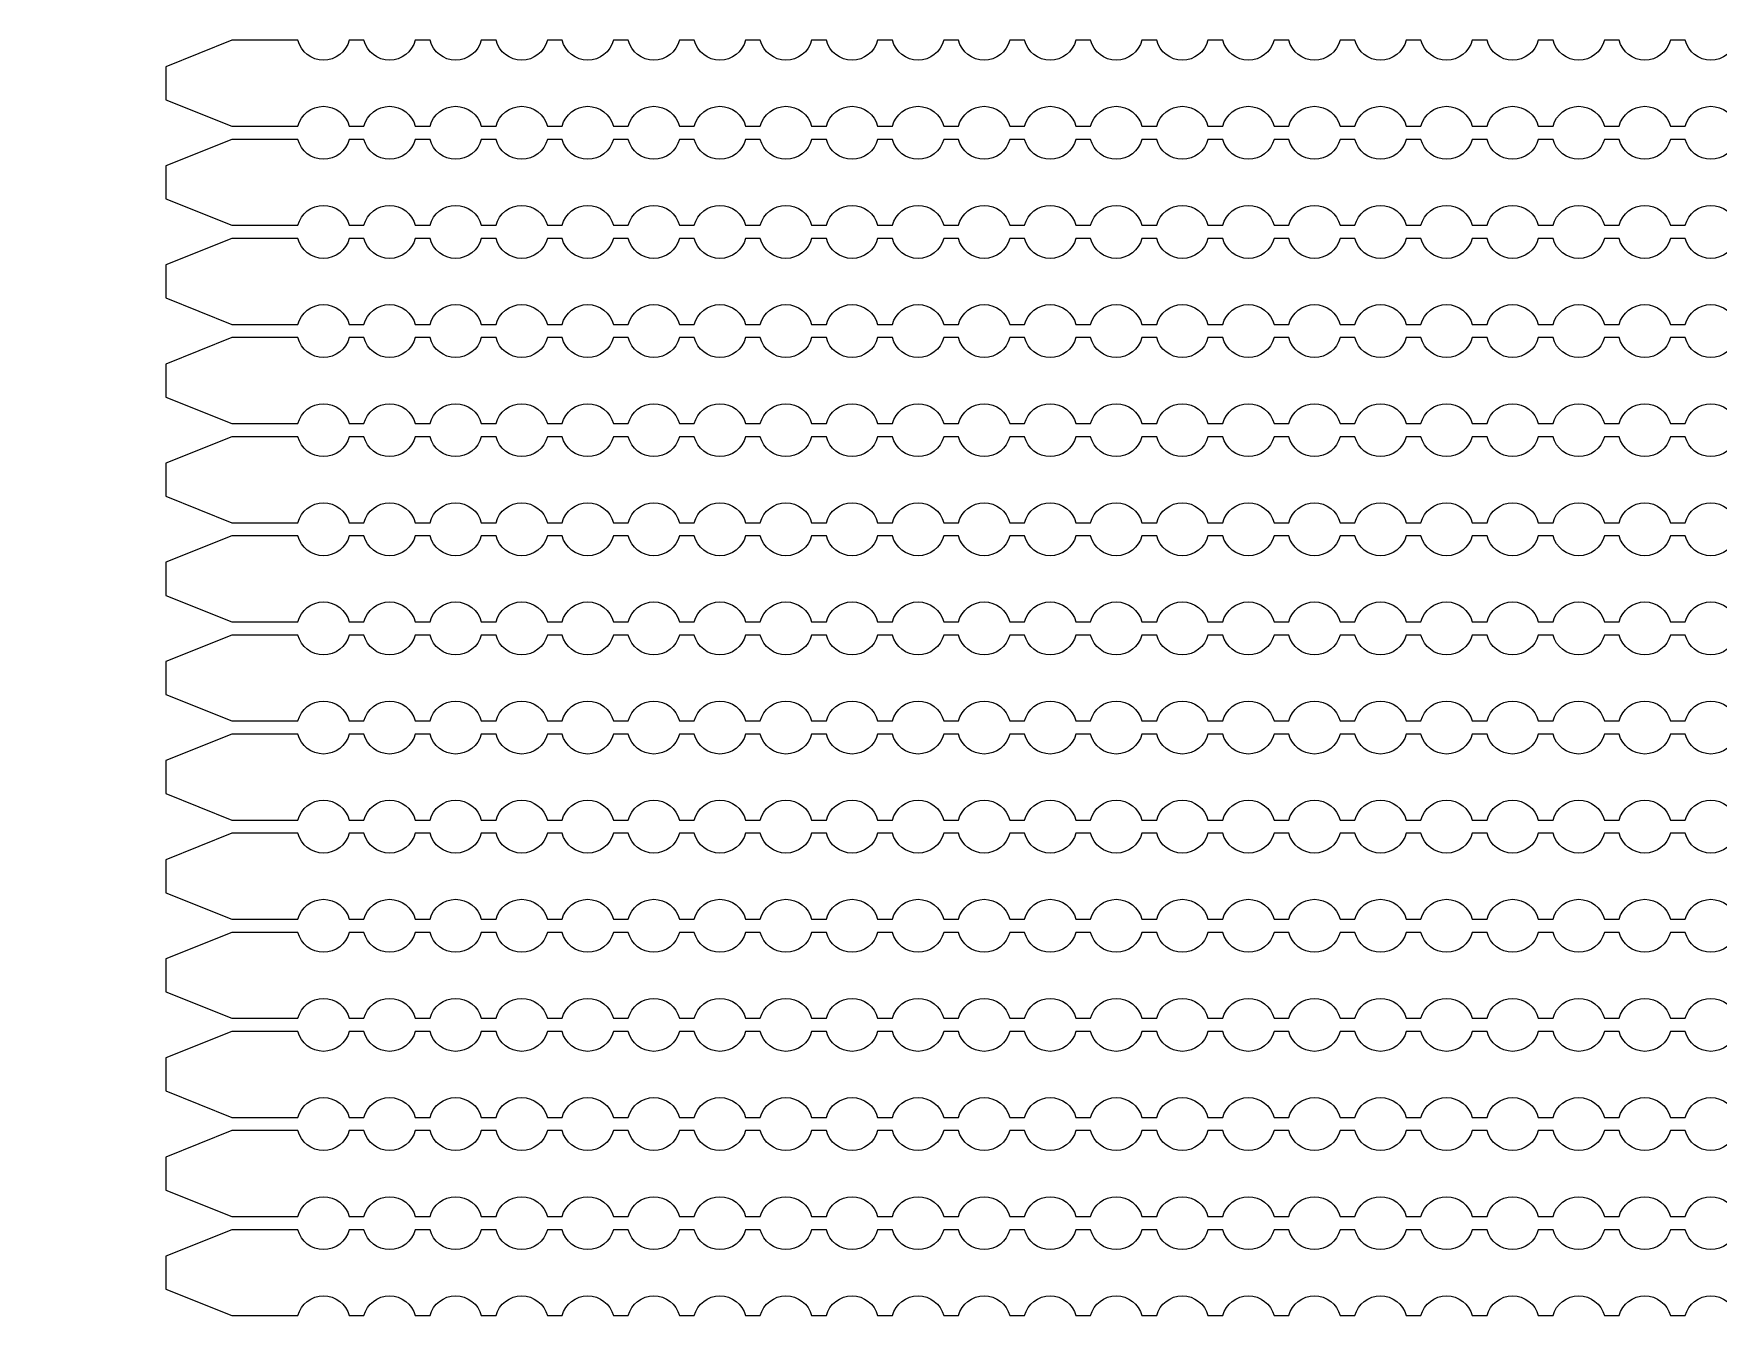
# Model space of a CAD drawing. Extents: x 4056 to 105656, y 4120 to 105720.
# Drawn here: x 55258 to 56533, y 46634 to 47609 of the extents above; entities that cross this region are included whole.
import ezdxf

# ---------------------------------------------------------------- set-up
doc = ezdxf.new("R2010")
doc.units = 13
doc.header["$MEASUREMENT"] = 0
doc.layers.add('Main Layer', color=7, linetype='Continuous', lineweight=0)

msp = doc.modelspace()

# ---------------------------------------------------------------- linework, layer by layer
for points in [[(56546.5, 47603.9, -0.774597), (56507.7, 47603.9), (56496.5, 47603.9, -0.774597), (56457.7, 47603.9), (56446.5, 47603.9, -0.774597), (56407.7, 47603.9), (56396.5, 47603.9, -0.774597), (56357.7, 47603.9), (56346.5, 47603.9, -0.774597), (56307.7, 47603.9), (56296.5, 47603.9, -0.774597), (56257.7, 47603.9), (56246.5, 47603.9, -0.774597), (56207.7, 47603.9), (56196.5, 47603.9, -0.774597), (56157.7, 47603.9), (56146.5, 47603.9, -0.774597), (56107.7, 47603.9), (56096.5, 47603.9, -0.774597), (56057.7, 47603.9), (56046.5, 47603.9, -0.774597), (56007.7, 47603.9), (55996.5, 47603.9, -0.774597), (55957.7, 47603.9), (55946.5, 47603.9, -0.774597), (55907.7, 47603.9), (55896.5, 47603.9, -0.774597), (55857.7, 47603.9), (55846.5, 47603.9, -0.774597), (55807.7, 47603.9), (55796.5, 47603.9, -0.774597), (55757.7, 47603.9), (55746.5, 47603.9, -0.774597), (55707.7, 47603.9), (55696.5, 47603.9, -0.774597), (55657.7, 47603.9), (55646.5, 47603.9, -0.774597), (55607.7, 47603.9), (55596.5, 47603.9, -0.774597), (55557.7, 47603.9), (55546.5, 47603.9, -0.774597), (55507.7, 47603.9), (55496.5, 47603.9, -0.774597), (55457.7, 47603.9), (55407.7, 47603.9), (55407.7, 47603.9), (55357.7, 47583.9), (55357.7, 47558.9), (55407.7, 47538.9), (55457.7, 47538.9, -0.774597), (55496.5, 47538.9), (55507.7, 47538.9, -0.774597), (55546.5, 47538.9), (55557.7, 47538.9, -0.774597), (55596.5, 47538.9), (55607.7, 47538.9, -0.774597), (55646.5, 47538.9), (55657.7, 47538.9, -0.774597), (55696.5, 47538.9), (55707.7, 47538.9, -0.774597), (55746.5, 47538.9), (55757.7, 47538.9, -0.774597), (55796.5, 47538.9), (55807.7, 47538.9, -0.774597), (55846.5, 47538.9), (55857.7, 47538.9, -0.774597), (55896.5, 47538.9), (55907.7, 47538.9, -0.774597), (55946.5, 47538.9), (55957.7, 47538.9, -0.774597), (55996.5, 47538.9), (56007.7, 47538.9, -0.774597), (56046.5, 47538.9), (56057.7, 47538.9, -0.774597), (56096.5, 47538.9), (56107.7, 47538.9, -0.774597), (56146.5, 47538.9), (56157.7, 47538.9, -0.774597), (56196.5, 47538.9), (56207.7, 47538.9, -0.774597), (56246.5, 47538.9), (56257.7, 47538.9, -0.774597), (56296.5, 47538.9), (56307.7, 47538.9, -0.774597), (56346.5, 47538.9), (56357.7, 47538.9, -0.774597), (56396.5, 47538.9), (56407.7, 47538.9, -0.774597), (56446.5, 47538.9), (56457.7, 47538.9, -0.774597), (56496.5, 47538.9), (56507.7, 47538.9, -0.774597), (56546.5, 47538.9)], [(56546.5, 47528.9, -0.774597), (56507.7, 47528.9), (56496.5, 47528.9, -0.774597), (56457.7, 47528.9), (56446.5, 47528.9, -0.774597), (56407.7, 47528.9), (56396.5, 47528.9, -0.774597), (56357.7, 47528.9), (56346.5, 47528.9, -0.774597), (56307.7, 47528.9), (56296.5, 47528.9, -0.774597), (56257.7, 47528.9), (56246.5, 47528.9, -0.774597), (56207.7, 47528.9), (56196.5, 47528.9, -0.774597), (56157.7, 47528.9), (56146.5, 47528.9, -0.774597), (56107.7, 47528.9), (56096.5, 47528.9, -0.774597), (56057.7, 47528.9), (56046.5, 47528.9, -0.774597), (56007.7, 47528.9), (55996.5, 47528.9, -0.774597), (55957.7, 47528.9), (55946.5, 47528.9, -0.774597), (55907.7, 47528.9), (55896.5, 47528.9, -0.774597), (55857.7, 47528.9), (55846.5, 47528.9, -0.774597), (55807.7, 47528.9), (55796.5, 47528.9, -0.774597), (55757.7, 47528.9), (55746.5, 47528.9, -0.774597), (55707.7, 47528.9), (55696.5, 47528.9, -0.774597), (55657.7, 47528.9), (55646.5, 47528.9, -0.774597), (55607.7, 47528.9), (55596.5, 47528.9, -0.774597), (55557.7, 47528.9), (55546.5, 47528.9, -0.774597), (55507.7, 47528.9), (55496.5, 47528.9, -0.774597), (55457.7, 47528.9), (55407.7, 47528.9), (55407.7, 47528.9), (55357.7, 47508.9), (55357.7, 47483.9), (55407.7, 47463.9), (55457.7, 47463.9, -0.774597), (55496.5, 47463.9), (55507.7, 47463.9, -0.774597), (55546.5, 47463.9), (55557.7, 47463.9, -0.774597), (55596.5, 47463.9), (55607.7, 47463.9, -0.774597), (55646.5, 47463.9), (55657.7, 47463.9, -0.774597), (55696.5, 47463.9), (55707.7, 47463.9, -0.774597), (55746.5, 47463.9), (55757.7, 47463.9, -0.774597), (55796.5, 47463.9), (55807.7, 47463.9, -0.774597), (55846.5, 47463.9), (55857.7, 47463.9, -0.774597), (55896.5, 47463.9), (55907.7, 47463.9, -0.774597), (55946.5, 47463.9), (55957.7, 47463.9, -0.774597), (55996.5, 47463.9), (56007.7, 47463.9, -0.774597), (56046.5, 47463.9), (56057.7, 47463.9, -0.774597), (56096.5, 47463.9), (56107.7, 47463.9, -0.774597), (56146.5, 47463.9), (56157.7, 47463.9, -0.774597), (56196.5, 47463.9), (56207.7, 47463.9, -0.774597), (56246.5, 47463.9), (56257.7, 47463.9, -0.774597), (56296.5, 47463.9), (56307.7, 47463.9, -0.774597), (56346.5, 47463.9), (56357.7, 47463.9, -0.774597), (56396.5, 47463.9), (56407.7, 47463.9, -0.774597), (56446.5, 47463.9), (56457.7, 47463.9, -0.774597), (56496.5, 47463.9), (56507.7, 47463.9, -0.774597), (56546.5, 47463.9)], [(56546.5, 47453.9, -0.774597), (56507.7, 47453.9), (56496.5, 47453.9, -0.774597), (56457.7, 47453.9), (56446.5, 47453.9, -0.774597), (56407.7, 47453.9), (56396.5, 47453.9, -0.774597), (56357.7, 47453.9), (56346.5, 47453.9, -0.774597), (56307.7, 47453.9), (56296.5, 47453.9, -0.774597), (56257.7, 47453.9), (56246.5, 47453.9, -0.774597), (56207.7, 47453.9), (56196.5, 47453.9, -0.774597), (56157.7, 47453.9), (56146.5, 47453.9, -0.774597), (56107.7, 47453.9), (56096.5, 47453.9, -0.774597), (56057.7, 47453.9), (56046.5, 47453.9, -0.774597), (56007.7, 47453.9), (55996.5, 47453.9, -0.774597), (55957.7, 47453.9), (55946.5, 47453.9, -0.774597), (55907.7, 47453.9), (55896.5, 47453.9, -0.774597), (55857.7, 47453.9), (55846.5, 47453.9, -0.774597), (55807.7, 47453.9), (55796.5, 47453.9, -0.774597), (55757.7, 47453.9), (55746.5, 47453.9, -0.774597), (55707.7, 47453.9), (55696.5, 47453.9, -0.774597), (55657.7, 47453.9), (55646.5, 47453.9, -0.774597), (55607.7, 47453.9), (55596.5, 47453.9, -0.774597), (55557.7, 47453.9), (55546.5, 47453.9, -0.774597), (55507.7, 47453.9), (55496.5, 47453.9, -0.774597), (55457.7, 47453.9), (55407.7, 47453.9), (55407.7, 47453.9), (55357.7, 47433.9), (55357.7, 47408.9), (55407.7, 47388.9), (55457.7, 47388.9, -0.774597), (55496.5, 47388.9), (55507.7, 47388.9, -0.774597), (55546.5, 47388.9), (55557.7, 47388.9, -0.774597), (55596.5, 47388.9), (55607.7, 47388.9, -0.774597), (55646.5, 47388.9), (55657.7, 47388.9, -0.774597), (55696.5, 47388.9), (55707.7, 47388.9, -0.774597), (55746.5, 47388.9), (55757.7, 47388.9, -0.774597), (55796.5, 47388.9), (55807.7, 47388.9, -0.774597), (55846.5, 47388.9), (55857.7, 47388.9, -0.774597), (55896.5, 47388.9), (55907.7, 47388.9, -0.774597), (55946.5, 47388.9), (55957.7, 47388.9, -0.774597), (55996.5, 47388.9), (56007.7, 47388.9, -0.774597), (56046.5, 47388.9), (56057.7, 47388.9, -0.774597), (56096.5, 47388.9), (56107.7, 47388.9, -0.774597), (56146.5, 47388.9), (56157.7, 47388.9, -0.774597), (56196.5, 47388.9), (56207.7, 47388.9, -0.774597), (56246.5, 47388.9), (56257.7, 47388.9, -0.774597), (56296.5, 47388.9), (56307.7, 47388.9, -0.774597), (56346.5, 47388.9), (56357.7, 47388.9, -0.774597), (56396.5, 47388.9), (56407.7, 47388.9, -0.774597), (56446.5, 47388.9), (56457.7, 47388.9, -0.774597), (56496.5, 47388.9), (56507.7, 47388.9, -0.774597), (56546.5, 47388.9)], [(56546.5, 47378.9, -0.774597), (56507.7, 47378.9), (56496.5, 47378.9, -0.774597), (56457.7, 47378.9), (56446.5, 47378.9, -0.774597), (56407.7, 47378.9), (56396.5, 47378.9, -0.774597), (56357.7, 47378.9), (56346.5, 47378.9, -0.774597), (56307.7, 47378.9), (56296.5, 47378.9, -0.774597), (56257.7, 47378.9), (56246.5, 47378.9, -0.774597), (56207.7, 47378.9), (56196.5, 47378.9, -0.774597), (56157.7, 47378.9), (56146.5, 47378.9, -0.774597), (56107.7, 47378.9), (56096.5, 47378.9, -0.774597), (56057.7, 47378.9), (56046.5, 47378.9, -0.774597), (56007.7, 47378.9), (55996.5, 47378.9, -0.774597), (55957.7, 47378.9), (55946.5, 47378.9, -0.774597), (55907.7, 47378.9), (55896.5, 47378.9, -0.774597), (55857.7, 47378.9), (55846.5, 47378.9, -0.774597), (55807.7, 47378.9), (55796.5, 47378.9, -0.774597), (55757.7, 47378.9), (55746.5, 47378.9, -0.774597), (55707.7, 47378.9), (55696.5, 47378.9, -0.774597), (55657.7, 47378.9), (55646.5, 47378.9, -0.774597), (55607.7, 47378.9), (55596.5, 47378.9, -0.774597), (55557.7, 47378.9), (55546.5, 47378.9, -0.774597), (55507.7, 47378.9), (55496.5, 47378.9, -0.774597), (55457.7, 47378.9), (55407.7, 47378.9), (55407.7, 47378.9), (55357.7, 47358.9), (55357.7, 47333.9), (55407.7, 47313.9), (55457.7, 47313.9, -0.774597), (55496.5, 47313.9), (55507.7, 47313.9, -0.774597), (55546.5, 47313.9), (55557.7, 47313.9, -0.774597), (55596.5, 47313.9), (55607.7, 47313.9, -0.774597), (55646.5, 47313.9), (55657.7, 47313.9, -0.774597), (55696.5, 47313.9), (55707.7, 47313.9, -0.774597), (55746.5, 47313.9), (55757.7, 47313.9, -0.774597), (55796.5, 47313.9), (55807.7, 47313.9, -0.774597), (55846.5, 47313.9), (55857.7, 47313.9, -0.774597), (55896.5, 47313.9), (55907.7, 47313.9, -0.774597), (55946.5, 47313.9), (55957.7, 47313.9, -0.774597), (55996.5, 47313.9), (56007.7, 47313.9, -0.774597), (56046.5, 47313.9), (56057.7, 47313.9, -0.774597), (56096.5, 47313.9), (56107.7, 47313.9, -0.774597), (56146.5, 47313.9), (56157.7, 47313.9, -0.774597), (56196.5, 47313.9), (56207.7, 47313.9, -0.774597), (56246.5, 47313.9), (56257.7, 47313.9, -0.774597), (56296.5, 47313.9), (56307.7, 47313.9, -0.774597), (56346.5, 47313.9), (56357.7, 47313.9, -0.774597), (56396.5, 47313.9), (56407.7, 47313.9, -0.774597), (56446.5, 47313.9), (56457.7, 47313.9, -0.774597), (56496.5, 47313.9), (56507.7, 47313.9, -0.774597), (56546.5, 47313.9)], [(56546.5, 47303.9, -0.774597), (56507.7, 47303.9), (56496.5, 47303.9, -0.774597), (56457.7, 47303.9), (56446.5, 47303.9, -0.774597), (56407.7, 47303.9), (56396.5, 47303.9, -0.774597), (56357.7, 47303.9), (56346.5, 47303.9, -0.774597), (56307.7, 47303.9), (56296.5, 47303.9, -0.774597), (56257.7, 47303.9), (56246.5, 47303.9, -0.774597), (56207.7, 47303.9), (56196.5, 47303.9, -0.774597), (56157.7, 47303.9), (56146.5, 47303.9, -0.774597), (56107.7, 47303.9), (56096.5, 47303.9, -0.774597), (56057.7, 47303.9), (56046.5, 47303.9, -0.774597), (56007.7, 47303.9), (55996.5, 47303.9, -0.774597), (55957.7, 47303.9), (55946.5, 47303.9, -0.774597), (55907.7, 47303.9), (55896.5, 47303.9, -0.774597), (55857.7, 47303.9), (55846.5, 47303.9, -0.774597), (55807.7, 47303.9), (55796.5, 47303.9, -0.774597), (55757.7, 47303.9), (55746.5, 47303.9, -0.774597), (55707.7, 47303.9), (55696.5, 47303.9, -0.774597), (55657.7, 47303.9), (55646.5, 47303.9, -0.774597), (55607.7, 47303.9), (55596.5, 47303.9, -0.774597), (55557.7, 47303.9), (55546.5, 47303.9, -0.774597), (55507.7, 47303.9), (55496.5, 47303.9, -0.774597), (55457.7, 47303.9), (55407.7, 47303.9), (55407.7, 47303.9), (55357.7, 47283.9), (55357.7, 47258.9), (55407.7, 47238.9), (55457.7, 47238.9, -0.774597), (55496.5, 47238.9), (55507.7, 47238.9, -0.774597), (55546.5, 47238.9), (55557.7, 47238.9, -0.774597), (55596.5, 47238.9), (55607.7, 47238.9, -0.774597), (55646.5, 47238.9), (55657.7, 47238.9, -0.774597), (55696.5, 47238.9), (55707.7, 47238.9, -0.774597), (55746.5, 47238.9), (55757.7, 47238.9, -0.774597), (55796.5, 47238.9), (55807.7, 47238.9, -0.774597), (55846.5, 47238.9), (55857.7, 47238.9, -0.774597), (55896.5, 47238.9), (55907.7, 47238.9, -0.774597), (55946.5, 47238.9), (55957.7, 47238.9, -0.774597), (55996.5, 47238.9), (56007.7, 47238.9, -0.774597), (56046.5, 47238.9), (56057.7, 47238.9, -0.774597), (56096.5, 47238.9), (56107.7, 47238.9, -0.774597), (56146.5, 47238.9), (56157.7, 47238.9, -0.774597), (56196.5, 47238.9), (56207.7, 47238.9, -0.774597), (56246.5, 47238.9), (56257.7, 47238.9, -0.774597), (56296.5, 47238.9), (56307.7, 47238.9, -0.774597), (56346.5, 47238.9), (56357.7, 47238.9, -0.774597), (56396.5, 47238.9), (56407.7, 47238.9, -0.774597), (56446.5, 47238.9), (56457.7, 47238.9, -0.774597), (56496.5, 47238.9), (56507.7, 47238.9, -0.774597), (56546.5, 47238.9)], [(56546.5, 47228.9, -0.774597), (56507.7, 47228.9), (56496.5, 47228.9, -0.774597), (56457.7, 47228.9), (56446.5, 47228.9, -0.774597), (56407.7, 47228.9), (56396.5, 47228.9, -0.774597), (56357.7, 47228.9), (56346.5, 47228.9, -0.774597), (56307.7, 47228.9), (56296.5, 47228.9, -0.774597), (56257.7, 47228.9), (56246.5, 47228.9, -0.774597), (56207.7, 47228.9), (56196.5, 47228.9, -0.774597), (56157.7, 47228.9), (56146.5, 47228.9, -0.774597), (56107.7, 47228.9), (56096.5, 47228.9, -0.774597), (56057.7, 47228.9), (56046.5, 47228.9, -0.774597), (56007.7, 47228.9), (55996.5, 47228.9, -0.774597), (55957.7, 47228.9), (55946.5, 47228.9, -0.774597), (55907.7, 47228.9), (55896.5, 47228.9, -0.774597), (55857.7, 47228.9), (55846.5, 47228.9, -0.774597), (55807.7, 47228.9), (55796.5, 47228.9, -0.774597), (55757.7, 47228.9), (55746.5, 47228.9, -0.774597), (55707.7, 47228.9), (55696.5, 47228.9, -0.774597), (55657.7, 47228.9), (55646.5, 47228.9, -0.774597), (55607.7, 47228.9), (55596.5, 47228.9, -0.774597), (55557.7, 47228.9), (55546.5, 47228.9, -0.774597), (55507.7, 47228.9), (55496.5, 47228.9, -0.774597), (55457.7, 47228.9), (55407.7, 47228.9), (55407.7, 47228.9), (55357.7, 47208.9), (55357.7, 47183.9), (55407.7, 47163.9), (55457.7, 47163.9, -0.774597), (55496.5, 47163.9), (55507.7, 47163.9, -0.774597), (55546.5, 47163.9), (55557.7, 47163.9, -0.774597), (55596.5, 47163.9), (55607.7, 47163.9, -0.774597), (55646.5, 47163.9), (55657.7, 47163.9, -0.774597), (55696.5, 47163.9), (55707.7, 47163.9, -0.774597), (55746.5, 47163.9), (55757.7, 47163.9, -0.774597), (55796.5, 47163.9), (55807.7, 47163.9, -0.774597), (55846.5, 47163.9), (55857.7, 47163.9, -0.774597), (55896.5, 47163.9), (55907.7, 47163.9, -0.774597), (55946.5, 47163.9), (55957.7, 47163.9, -0.774597), (55996.5, 47163.9), (56007.7, 47163.9, -0.774597), (56046.5, 47163.9), (56057.7, 47163.9, -0.774597), (56096.5, 47163.9), (56107.7, 47163.9, -0.774597), (56146.5, 47163.9), (56157.7, 47163.9, -0.774597), (56196.5, 47163.9), (56207.7, 47163.9, -0.774597), (56246.5, 47163.9), (56257.7, 47163.9, -0.774597), (56296.5, 47163.9), (56307.7, 47163.9, -0.774597), (56346.5, 47163.9), (56357.7, 47163.9, -0.774597), (56396.5, 47163.9), (56407.7, 47163.9, -0.774597), (56446.5, 47163.9), (56457.7, 47163.9, -0.774597), (56496.5, 47163.9), (56507.7, 47163.9, -0.774597), (56546.5, 47163.9)], [(56546.5, 47153.9, -0.774597), (56507.7, 47153.9), (56496.5, 47153.9, -0.774597), (56457.7, 47153.9), (56446.5, 47153.9, -0.774597), (56407.7, 47153.9), (56396.5, 47153.9, -0.774597), (56357.7, 47153.9), (56346.5, 47153.9, -0.774597), (56307.7, 47153.9), (56296.5, 47153.9, -0.774597), (56257.7, 47153.9), (56246.5, 47153.9, -0.774597), (56207.7, 47153.9), (56196.5, 47153.9, -0.774597), (56157.7, 47153.9), (56146.5, 47153.9, -0.774597), (56107.7, 47153.9), (56096.5, 47153.9, -0.774597), (56057.7, 47153.9), (56046.5, 47153.9, -0.774597), (56007.7, 47153.9), (55996.5, 47153.9, -0.774597), (55957.7, 47153.9), (55946.5, 47153.9, -0.774597), (55907.7, 47153.9), (55896.5, 47153.9, -0.774597), (55857.7, 47153.9), (55846.5, 47153.9, -0.774597), (55807.7, 47153.9), (55796.5, 47153.9, -0.774597), (55757.7, 47153.9), (55746.5, 47153.9, -0.774597), (55707.7, 47153.9), (55696.5, 47153.9, -0.774597), (55657.7, 47153.9), (55646.5, 47153.9, -0.774597), (55607.7, 47153.9), (55596.5, 47153.9, -0.774597), (55557.7, 47153.9), (55546.5, 47153.9, -0.774597), (55507.7, 47153.9), (55496.5, 47153.9, -0.774597), (55457.7, 47153.9), (55407.7, 47153.9), (55407.7, 47153.9), (55357.7, 47133.9), (55357.7, 47108.9), (55407.7, 47088.9), (55457.7, 47088.9, -0.774597), (55496.5, 47088.9), (55507.7, 47088.9, -0.774597), (55546.5, 47088.9), (55557.7, 47088.9, -0.774597), (55596.5, 47088.9), (55607.7, 47088.9, -0.774597), (55646.5, 47088.9), (55657.7, 47088.9, -0.774597), (55696.5, 47088.9), (55707.7, 47088.9, -0.774597), (55746.5, 47088.9), (55757.7, 47088.9, -0.774597), (55796.5, 47088.9), (55807.7, 47088.9, -0.774597), (55846.5, 47088.9), (55857.7, 47088.9, -0.774597), (55896.5, 47088.9), (55907.7, 47088.9, -0.774597), (55946.5, 47088.9), (55957.7, 47088.9, -0.774597), (55996.5, 47088.9), (56007.7, 47088.9, -0.774597), (56046.5, 47088.9), (56057.7, 47088.9, -0.774597), (56096.5, 47088.9), (56107.7, 47088.9, -0.774597), (56146.5, 47088.9), (56157.7, 47088.9, -0.774597), (56196.5, 47088.9), (56207.7, 47088.9, -0.774597), (56246.5, 47088.9), (56257.7, 47088.9, -0.774597), (56296.5, 47088.9), (56307.7, 47088.9, -0.774597), (56346.5, 47088.9), (56357.7, 47088.9, -0.774597), (56396.5, 47088.9), (56407.7, 47088.9, -0.774597), (56446.5, 47088.9), (56457.7, 47088.9, -0.774597), (56496.5, 47088.9), (56507.7, 47088.9, -0.774597), (56546.5, 47088.9)], [(56546.5, 47078.9, -0.774597), (56507.7, 47078.9), (56496.5, 47078.9, -0.774597), (56457.7, 47078.9), (56446.5, 47078.9, -0.774597), (56407.7, 47078.9), (56396.5, 47078.9, -0.774597), (56357.7, 47078.9), (56346.5, 47078.9, -0.774597), (56307.7, 47078.9), (56296.5, 47078.9, -0.774597), (56257.7, 47078.9), (56246.5, 47078.9, -0.774597), (56207.7, 47078.9), (56196.5, 47078.9, -0.774597), (56157.7, 47078.9), (56146.5, 47078.9, -0.774597), (56107.7, 47078.9), (56096.5, 47078.9, -0.774597), (56057.7, 47078.9), (56046.5, 47078.9, -0.774597), (56007.7, 47078.9), (55996.5, 47078.9, -0.774597), (55957.7, 47078.9), (55946.5, 47078.9, -0.774597), (55907.7, 47078.9), (55896.5, 47078.9, -0.774597), (55857.7, 47078.9), (55846.5, 47078.9, -0.774597), (55807.7, 47078.9), (55796.5, 47078.9, -0.774597), (55757.7, 47078.9), (55746.5, 47078.9, -0.774597), (55707.7, 47078.9), (55696.5, 47078.9, -0.774597), (55657.7, 47078.9), (55646.5, 47078.9, -0.774597), (55607.7, 47078.9), (55596.5, 47078.9, -0.774597), (55557.7, 47078.9), (55546.5, 47078.9, -0.774597), (55507.7, 47078.9), (55496.5, 47078.9, -0.774597), (55457.7, 47078.9), (55407.7, 47078.9), (55407.7, 47078.9), (55357.7, 47058.9), (55357.7, 47033.9), (55407.7, 47013.9), (55457.7, 47013.9, -0.774597), (55496.5, 47013.9), (55507.7, 47013.9, -0.774597), (55546.5, 47013.9), (55557.7, 47013.9, -0.774597), (55596.5, 47013.9), (55607.7, 47013.9, -0.774597), (55646.5, 47013.9), (55657.7, 47013.9, -0.774597), (55696.5, 47013.9), (55707.7, 47013.9, -0.774597), (55746.5, 47013.9), (55757.7, 47013.9, -0.774597), (55796.5, 47013.9), (55807.7, 47013.9, -0.774597), (55846.5, 47013.9), (55857.7, 47013.9, -0.774597), (55896.5, 47013.9), (55907.7, 47013.9, -0.774597), (55946.5, 47013.9), (55957.7, 47013.9, -0.774597), (55996.5, 47013.9), (56007.7, 47013.9, -0.774597), (56046.5, 47013.9), (56057.7, 47013.9, -0.774597), (56096.5, 47013.9), (56107.7, 47013.9, -0.774597), (56146.5, 47013.9), (56157.7, 47013.9, -0.774597), (56196.5, 47013.9), (56207.7, 47013.9, -0.774597), (56246.5, 47013.9), (56257.7, 47013.9, -0.774597), (56296.5, 47013.9), (56307.7, 47013.9, -0.774597), (56346.5, 47013.9), (56357.7, 47013.9, -0.774597), (56396.5, 47013.9), (56407.7, 47013.9, -0.774597), (56446.5, 47013.9), (56457.7, 47013.9, -0.774597), (56496.5, 47013.9), (56507.7, 47013.9, -0.774597), (56546.5, 47013.9)], [(56546.5, 47003.9, -0.774597), (56507.7, 47003.9), (56496.5, 47003.9, -0.774597), (56457.7, 47003.9), (56446.5, 47003.9, -0.774597), (56407.7, 47003.9), (56396.5, 47003.9, -0.774597), (56357.7, 47003.9), (56346.5, 47003.9, -0.774597), (56307.7, 47003.9), (56296.5, 47003.9, -0.774597), (56257.7, 47003.9), (56246.5, 47003.9, -0.774597), (56207.7, 47003.9), (56196.5, 47003.9, -0.774597), (56157.7, 47003.9), (56146.5, 47003.9, -0.774597), (56107.7, 47003.9), (56096.5, 47003.9, -0.774597), (56057.7, 47003.9), (56046.5, 47003.9, -0.774597), (56007.7, 47003.9), (55996.5, 47003.9, -0.774597), (55957.7, 47003.9), (55946.5, 47003.9, -0.774597), (55907.7, 47003.9), (55896.5, 47003.9, -0.774597), (55857.7, 47003.9), (55846.5, 47003.9, -0.774597), (55807.7, 47003.9), (55796.5, 47003.9, -0.774597), (55757.7, 47003.9), (55746.5, 47003.9, -0.774597), (55707.7, 47003.9), (55696.5, 47003.9, -0.774597), (55657.7, 47003.9), (55646.5, 47003.9, -0.774597), (55607.7, 47003.9), (55596.5, 47003.9, -0.774597), (55557.7, 47003.9), (55546.5, 47003.9, -0.774597), (55507.7, 47003.9), (55496.5, 47003.9, -0.774597), (55457.7, 47003.9), (55407.7, 47003.9), (55407.7, 47003.9), (55357.7, 46983.9), (55357.7, 46958.9), (55407.7, 46938.9), (55457.7, 46938.9, -0.774597), (55496.5, 46938.9), (55507.7, 46938.9, -0.774597), (55546.5, 46938.9), (55557.7, 46938.9, -0.774597), (55596.5, 46938.9), (55607.7, 46938.9, -0.774597), (55646.5, 46938.9), (55657.7, 46938.9, -0.774597), (55696.5, 46938.9), (55707.7, 46938.9, -0.774597), (55746.5, 46938.9), (55757.7, 46938.9, -0.774597), (55796.5, 46938.9), (55807.7, 46938.9, -0.774597), (55846.5, 46938.9), (55857.7, 46938.9, -0.774597), (55896.5, 46938.9), (55907.7, 46938.9, -0.774597), (55946.5, 46938.9), (55957.7, 46938.9, -0.774597), (55996.5, 46938.9), (56007.7, 46938.9, -0.774597), (56046.5, 46938.9), (56057.7, 46938.9, -0.774597), (56096.5, 46938.9), (56107.7, 46938.9, -0.774597), (56146.5, 46938.9), (56157.7, 46938.9, -0.774597), (56196.5, 46938.9), (56207.7, 46938.9, -0.774597), (56246.5, 46938.9), (56257.7, 46938.9, -0.774597), (56296.5, 46938.9), (56307.7, 46938.9, -0.774597), (56346.5, 46938.9), (56357.7, 46938.9, -0.774597), (56396.5, 46938.9), (56407.7, 46938.9, -0.774597), (56446.5, 46938.9), (56457.7, 46938.9, -0.774597), (56496.5, 46938.9), (56507.7, 46938.9, -0.774597), (56546.5, 46938.9)], [(56546.5, 46928.9, -0.774597), (56507.7, 46928.9), (56496.5, 46928.9, -0.774597), (56457.7, 46928.9), (56446.5, 46928.9, -0.774597), (56407.7, 46928.9), (56396.5, 46928.9, -0.774597), (56357.7, 46928.9), (56346.5, 46928.9, -0.774597), (56307.7, 46928.9), (56296.5, 46928.9, -0.774597), (56257.7, 46928.9), (56246.5, 46928.9, -0.774597), (56207.7, 46928.9), (56196.5, 46928.9, -0.774597), (56157.7, 46928.9), (56146.5, 46928.9, -0.774597), (56107.7, 46928.9), (56096.5, 46928.9, -0.774597), (56057.7, 46928.9), (56046.5, 46928.9, -0.774597), (56007.7, 46928.9), (55996.5, 46928.9, -0.774597), (55957.7, 46928.9), (55946.5, 46928.9, -0.774597), (55907.7, 46928.9), (55896.5, 46928.9, -0.774597), (55857.7, 46928.9), (55846.5, 46928.9, -0.774597), (55807.7, 46928.9), (55796.5, 46928.9, -0.774597), (55757.7, 46928.9), (55746.5, 46928.9, -0.774597), (55707.7, 46928.9), (55696.5, 46928.9, -0.774597), (55657.7, 46928.9), (55646.5, 46928.9, -0.774597), (55607.7, 46928.9), (55596.5, 46928.9, -0.774597), (55557.7, 46928.9), (55546.5, 46928.9, -0.774597), (55507.7, 46928.9), (55496.5, 46928.9, -0.774597), (55457.7, 46928.9), (55407.7, 46928.9), (55407.7, 46928.9), (55357.7, 46908.9), (55357.7, 46883.9), (55407.7, 46863.9), (55457.7, 46863.9, -0.774597), (55496.5, 46863.9), (55507.7, 46863.9, -0.774597), (55546.5, 46863.9), (55557.7, 46863.9, -0.774597), (55596.5, 46863.9), (55607.7, 46863.9, -0.774597), (55646.5, 46863.9), (55657.7, 46863.9, -0.774597), (55696.5, 46863.9), (55707.7, 46863.9, -0.774597), (55746.5, 46863.9), (55757.7, 46863.9, -0.774597), (55796.5, 46863.9), (55807.7, 46863.9, -0.774597), (55846.5, 46863.9), (55857.7, 46863.9, -0.774597), (55896.5, 46863.9), (55907.7, 46863.9, -0.774597), (55946.5, 46863.9), (55957.7, 46863.9, -0.774597), (55996.5, 46863.9), (56007.7, 46863.9, -0.774597), (56046.5, 46863.9), (56057.7, 46863.9, -0.774597), (56096.5, 46863.9), (56107.7, 46863.9, -0.774597), (56146.5, 46863.9), (56157.7, 46863.9, -0.774597), (56196.5, 46863.9), (56207.7, 46863.9, -0.774597), (56246.5, 46863.9), (56257.7, 46863.9, -0.774597), (56296.5, 46863.9), (56307.7, 46863.9, -0.774597), (56346.5, 46863.9), (56357.7, 46863.9, -0.774597), (56396.5, 46863.9), (56407.7, 46863.9, -0.774597), (56446.5, 46863.9), (56457.7, 46863.9, -0.774597), (56496.5, 46863.9), (56507.7, 46863.9, -0.774597), (56546.5, 46863.9)], [(56546.5, 46853.9, -0.774597), (56507.7, 46853.9), (56496.5, 46853.9, -0.774597), (56457.7, 46853.9), (56446.5, 46853.9, -0.774597), (56407.7, 46853.9), (56396.5, 46853.9, -0.774597), (56357.7, 46853.9), (56346.5, 46853.9, -0.774597), (56307.7, 46853.9), (56296.5, 46853.9, -0.774597), (56257.7, 46853.9), (56246.5, 46853.9, -0.774597), (56207.7, 46853.9), (56196.5, 46853.9, -0.774597), (56157.7, 46853.9), (56146.5, 46853.9, -0.774597), (56107.7, 46853.9), (56096.5, 46853.9, -0.774597), (56057.7, 46853.9), (56046.5, 46853.9, -0.774597), (56007.7, 46853.9), (55996.5, 46853.9, -0.774597), (55957.7, 46853.9), (55946.5, 46853.9, -0.774597), (55907.7, 46853.9), (55896.5, 46853.9, -0.774597), (55857.7, 46853.9), (55846.5, 46853.9, -0.774597), (55807.7, 46853.9), (55796.5, 46853.9, -0.774597), (55757.7, 46853.9), (55746.5, 46853.9, -0.774597), (55707.7, 46853.9), (55696.5, 46853.9, -0.774597), (55657.7, 46853.9), (55646.5, 46853.9, -0.774597), (55607.7, 46853.9), (55596.5, 46853.9, -0.774597), (55557.7, 46853.9), (55546.5, 46853.9, -0.774597), (55507.7, 46853.9), (55496.5, 46853.9, -0.774597), (55457.7, 46853.9), (55407.7, 46853.9), (55407.7, 46853.9), (55357.7, 46833.9), (55357.7, 46808.9), (55407.7, 46788.9), (55457.7, 46788.9, -0.774597), (55496.5, 46788.9), (55507.7, 46788.9, -0.774597), (55546.5, 46788.9), (55557.7, 46788.9, -0.774597), (55596.5, 46788.9), (55607.7, 46788.9, -0.774597), (55646.5, 46788.9), (55657.7, 46788.9, -0.774597), (55696.5, 46788.9), (55707.7, 46788.9, -0.774597), (55746.5, 46788.9), (55757.7, 46788.9, -0.774597), (55796.5, 46788.9), (55807.7, 46788.9, -0.774597), (55846.5, 46788.9), (55857.7, 46788.9, -0.774597), (55896.5, 46788.9), (55907.7, 46788.9, -0.774597), (55946.5, 46788.9), (55957.7, 46788.9, -0.774597), (55996.5, 46788.9), (56007.7, 46788.9, -0.774597), (56046.5, 46788.9), (56057.7, 46788.9, -0.774597), (56096.5, 46788.9), (56107.7, 46788.9, -0.774597), (56146.5, 46788.9), (56157.7, 46788.9, -0.774597), (56196.5, 46788.9), (56207.7, 46788.9, -0.774597), (56246.5, 46788.9), (56257.7, 46788.9, -0.774597), (56296.5, 46788.9), (56307.7, 46788.9, -0.774597), (56346.5, 46788.9), (56357.7, 46788.9, -0.774597), (56396.5, 46788.9), (56407.7, 46788.9, -0.774597), (56446.5, 46788.9), (56457.7, 46788.9, -0.774597), (56496.5, 46788.9), (56507.7, 46788.9, -0.774597), (56546.5, 46788.9)], [(56546.5, 46778.9, -0.774597), (56507.7, 46778.9), (56496.5, 46778.9, -0.774597), (56457.7, 46778.9), (56446.5, 46778.9, -0.774597), (56407.7, 46778.9), (56396.5, 46778.9, -0.774597), (56357.7, 46778.9), (56346.5, 46778.9, -0.774597), (56307.7, 46778.9), (56296.5, 46778.9, -0.774597), (56257.7, 46778.9), (56246.5, 46778.9, -0.774597), (56207.7, 46778.9), (56196.5, 46778.9, -0.774597), (56157.7, 46778.9), (56146.5, 46778.9, -0.774597), (56107.7, 46778.9), (56096.5, 46778.9, -0.774597), (56057.7, 46778.9), (56046.5, 46778.9, -0.774597), (56007.7, 46778.9), (55996.5, 46778.9, -0.774597), (55957.7, 46778.9), (55946.5, 46778.9, -0.774597), (55907.7, 46778.9), (55896.5, 46778.9, -0.774597), (55857.7, 46778.9), (55846.5, 46778.9, -0.774597), (55807.7, 46778.9), (55796.5, 46778.9, -0.774597), (55757.7, 46778.9), (55746.5, 46778.9, -0.774597), (55707.7, 46778.9), (55696.5, 46778.9, -0.774597), (55657.7, 46778.9), (55646.5, 46778.9, -0.774597), (55607.7, 46778.9), (55596.5, 46778.9, -0.774597), (55557.7, 46778.9), (55546.5, 46778.9, -0.774597), (55507.7, 46778.9), (55496.5, 46778.9, -0.774597), (55457.7, 46778.9), (55407.7, 46778.9), (55407.7, 46778.9), (55357.7, 46758.9), (55357.7, 46733.9), (55407.7, 46713.9), (55457.7, 46713.9, -0.774597), (55496.5, 46713.9), (55507.7, 46713.9, -0.774597), (55546.5, 46713.9), (55557.7, 46713.9, -0.774597), (55596.5, 46713.9), (55607.7, 46713.9, -0.774597), (55646.5, 46713.9), (55657.7, 46713.9, -0.774597), (55696.5, 46713.9), (55707.7, 46713.9, -0.774597), (55746.5, 46713.9), (55757.7, 46713.9, -0.774597), (55796.5, 46713.9), (55807.7, 46713.9, -0.774597), (55846.5, 46713.9), (55857.7, 46713.9, -0.774597), (55896.5, 46713.9), (55907.7, 46713.9, -0.774597), (55946.5, 46713.9), (55957.7, 46713.9, -0.774597), (55996.5, 46713.9), (56007.7, 46713.9, -0.774597), (56046.5, 46713.9), (56057.7, 46713.9, -0.774597), (56096.5, 46713.9), (56107.7, 46713.9, -0.774597), (56146.5, 46713.9), (56157.7, 46713.9, -0.774597), (56196.5, 46713.9), (56207.7, 46713.9, -0.774597), (56246.5, 46713.9), (56257.7, 46713.9, -0.774597), (56296.5, 46713.9), (56307.7, 46713.9, -0.774597), (56346.5, 46713.9), (56357.7, 46713.9, -0.774597), (56396.5, 46713.9), (56407.7, 46713.9, -0.774597), (56446.5, 46713.9), (56457.7, 46713.9, -0.774597), (56496.5, 46713.9), (56507.7, 46713.9, -0.774597), (56546.5, 46713.9)], [(56546.5, 46703.9, -0.774597), (56507.7, 46703.9), (56496.5, 46703.9, -0.774597), (56457.7, 46703.9), (56446.5, 46703.9, -0.774597), (56407.7, 46703.9), (56396.5, 46703.9, -0.774597), (56357.7, 46703.9), (56346.5, 46703.9, -0.774597), (56307.7, 46703.9), (56296.5, 46703.9, -0.774597), (56257.7, 46703.9), (56246.5, 46703.9, -0.774597), (56207.7, 46703.9), (56196.5, 46703.9, -0.774597), (56157.7, 46703.9), (56146.5, 46703.9, -0.774597), (56107.7, 46703.9), (56096.5, 46703.9, -0.774597), (56057.7, 46703.9), (56046.5, 46703.9, -0.774597), (56007.7, 46703.9), (55996.5, 46703.9, -0.774597), (55957.7, 46703.9), (55946.5, 46703.9, -0.774597), (55907.7, 46703.9), (55896.5, 46703.9, -0.774597), (55857.7, 46703.9), (55846.5, 46703.9, -0.774597), (55807.7, 46703.9), (55796.5, 46703.9, -0.774597), (55757.7, 46703.9), (55746.5, 46703.9, -0.774597), (55707.7, 46703.9), (55696.5, 46703.9, -0.774597), (55657.7, 46703.9), (55646.5, 46703.9, -0.774597), (55607.7, 46703.9), (55596.5, 46703.9, -0.774597), (55557.7, 46703.9), (55546.5, 46703.9, -0.774597), (55507.7, 46703.9), (55496.5, 46703.9, -0.774597), (55457.7, 46703.9), (55407.7, 46703.9), (55407.7, 46703.9), (55357.7, 46683.9), (55357.7, 46658.9), (55407.7, 46638.9), (55457.7, 46638.9, -0.774597), (55496.5, 46638.9), (55507.7, 46638.9, -0.774597), (55546.5, 46638.9), (55557.7, 46638.9, -0.774597), (55596.5, 46638.9), (55607.7, 46638.9, -0.774597), (55646.5, 46638.9), (55657.7, 46638.9, -0.774597), (55696.5, 46638.9), (55707.7, 46638.9, -0.774597), (55746.5, 46638.9), (55757.7, 46638.9, -0.774597), (55796.5, 46638.9), (55807.7, 46638.9, -0.774597), (55846.5, 46638.9), (55857.7, 46638.9, -0.774597), (55896.5, 46638.9), (55907.7, 46638.9, -0.774597), (55946.5, 46638.9), (55957.7, 46638.9, -0.774597), (55996.5, 46638.9), (56007.7, 46638.9, -0.774597), (56046.5, 46638.9), (56057.7, 46638.9, -0.774597), (56096.5, 46638.9), (56107.7, 46638.9, -0.774597), (56146.5, 46638.9), (56157.7, 46638.9, -0.774597), (56196.5, 46638.9), (56207.7, 46638.9, -0.774597), (56246.5, 46638.9), (56257.7, 46638.9, -0.774597), (56296.5, 46638.9), (56307.7, 46638.9, -0.774597), (56346.5, 46638.9), (56357.7, 46638.9, -0.774597), (56396.5, 46638.9), (56407.7, 46638.9, -0.774597), (56446.5, 46638.9), (56457.7, 46638.9, -0.774597), (56496.5, 46638.9), (56507.7, 46638.9, -0.774597), (56546.5, 46638.9)]]:
    msp.add_lwpolyline(points, format="xyb")
at = {"layer": 'Main Layer'}
msp.add_circle((54856, 54920.5), 50800, dxfattribs=at)

doc.saveas('drawing.dxf')
